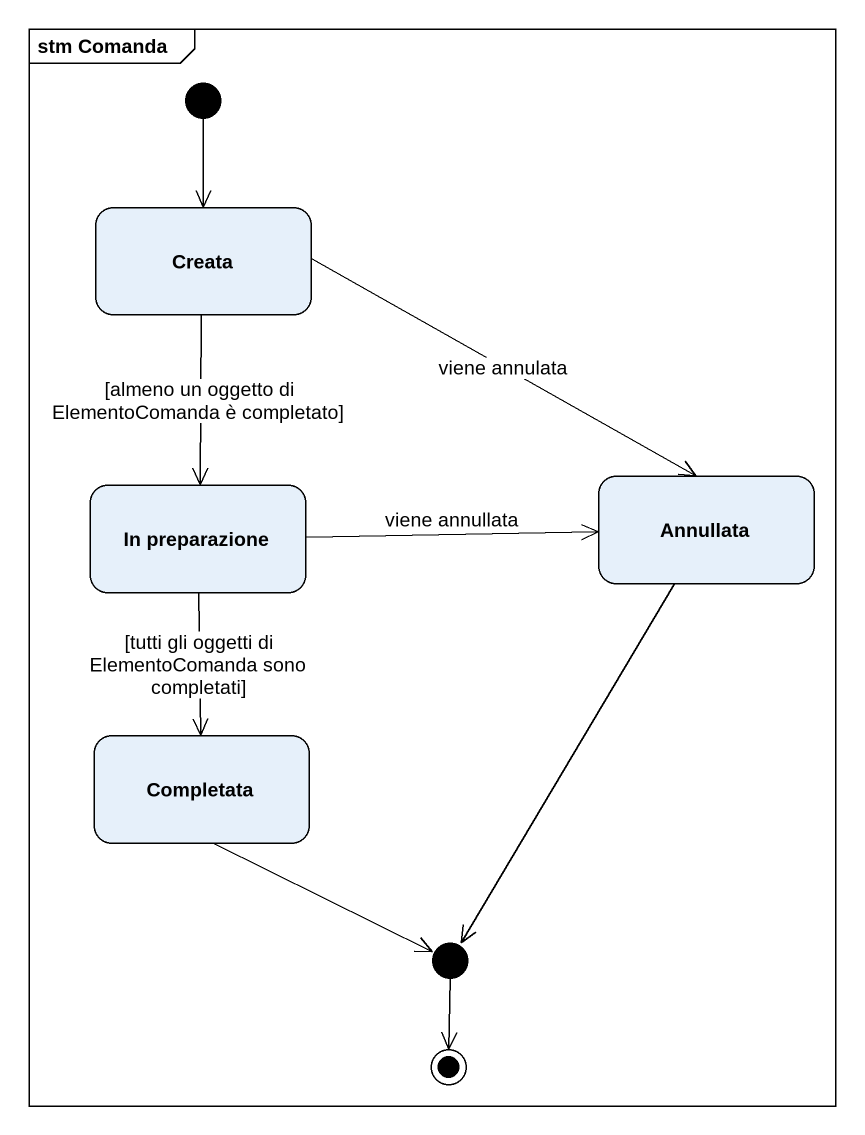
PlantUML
@startuml
mainframe stm Comanda
hide empty description
state Creata
state "In preparazione" as In_preparazione
state Annullata
state Completata
state junction1 <<choice>>
[*] --> Creata
Creata --> In_preparazione : [almeno un oggetto di ElementoComanda è completato]
Creata -right-> Annullata : viene annulata
In_preparazione -right-> Annullata : viene annullata
In_preparazione --> Completata : [tutti gli oggetti di ElementoComanda sono completati]
Annullata --> junction1
Completata --> junction1
junction1 --> [*]
@enduml
